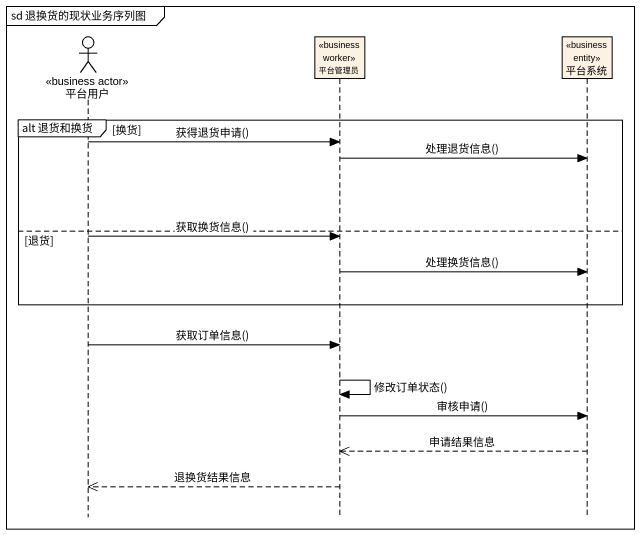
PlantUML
@startuml
mainframe sd 退换货的现状业务序列图
hide footbox
actor 平台用户 <<business actor>>
participant 平台管理员 <<business worker>>
participant 平台系统 <<business entity>>

group alt 退货和换货 [换货]
  平台用户 -> 平台管理员 : 获得退货申请()
  平台管理员 -> 平台系统 : 处理退货信息()
else 退货
  平台用户 -> 平台管理员 : 获取换货信息()
  平台管理员 -> 平台系统 : 处理换货信息()
end
平台用户 -> 平台管理员 : 获取订单信息()
平台管理员 -> 平台管理员 : 修改订单状态()
平台管理员 -> 平台系统 : 审核申请()
平台系统 -->> 平台管理员 : 申请结果信息
平台管理员 -->> 平台用户 : 退换货结果信息
@enduml
